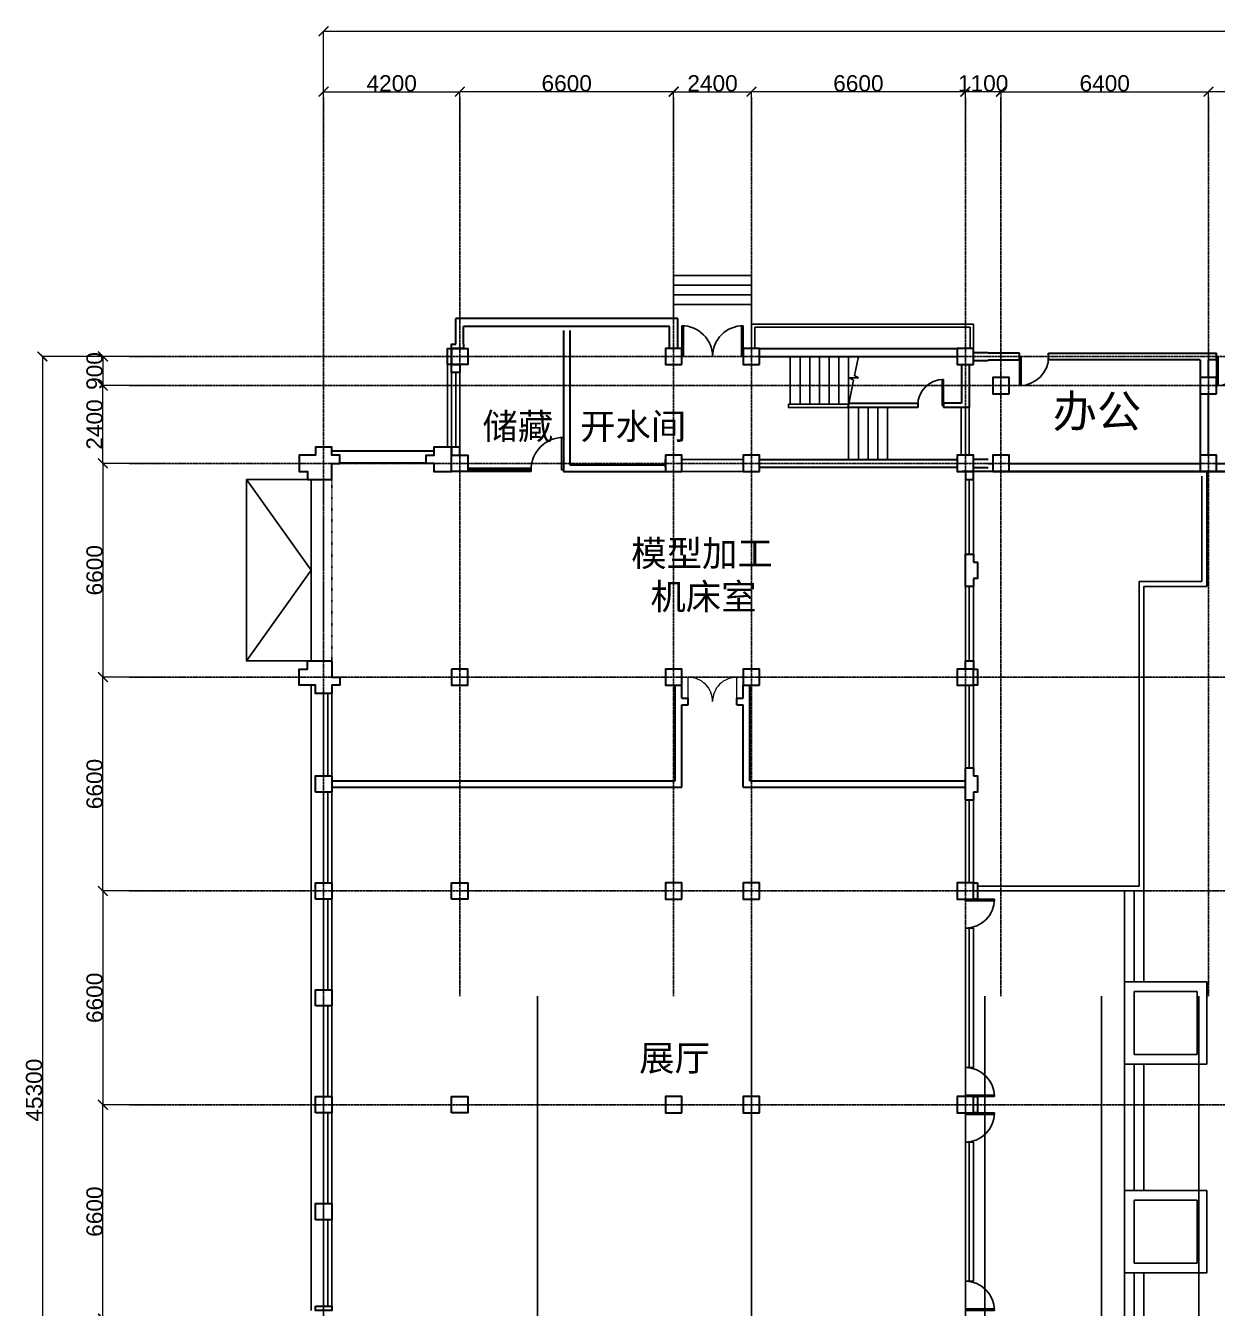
# Model space of a CAD drawing. Header units: millimetres. Extents: x 11666 to 172034, y 2641 to 70087.
# Drawn here: x 92381 to 129149, y 30079 to 69676 of the extents above; entities that cross this region are included whole.
import ezdxf

# ---------------------------------------------------------------- set-up
doc = ezdxf.new("R2010")
doc.units = ezdxf.units.MM
doc.linetypes.add('ACAD_ISO03W100', pattern=[30, 12, -18])
doc.linetypes.add('DOTE', pattern=[2.42, 2, -0.2, 0.02, -0.2])
for name, color, linetype in [('axis', 242, 'Continuous'), ('PROFILE-16', 255, 'Continuous'), ('STAIRS', 41, 'Continuous'), ('WIN-16', 141, 'Continuous')]:
    doc.layers.add(name, color=color, linetype=linetype)
for name, color, linetype, lineweight in [('COLUMN', 51, 'Continuous', 30), ('PUB_DIM', 3, 'Continuous', 5), ('touxing', 2, 'Continuous', 9), ('WALL', 9, 'Continuous', 20), ('WALL-16', 7, 'Continuous', 30), ('WINDOW', 4, 'Continuous', 5)]:
    doc.layers.add(name, color=color, linetype=linetype, lineweight=lineweight)
doc.styles.get("Standard").update_dxf_attribs({"font": 'arial.ttf'})
doc.dimstyles.get("Standard").update_dxf_attribs({"dimtxt": 0.18, "dimasz": 0.18, "dimexe": 0.18, "dimexo": 0.0625, "dimgap": 0.09, "dimtad": 0, "dimtih": 1, "dimtoh": 1, "dimdec": 4, "dimzin": 0, "dimdsep": 46, "dimtxsty": 'Standard', "dimcen": 0.09, "dimadec": 0, "dimazin": 0, "dimtfac": 1, "dimtdec": 4, "dimtofl": 0, "dimtmove": 0, "dimatfit": 3, "dimfxl": 1, "dimtolj": 1, "dimtzin": 0, "dimarcsym": 0})

# ---------------------------------------------------------------- blocks, each defined once
blk = doc.blocks.new('*U132')
at = {"layer": 'COLUMN'}
blk.add_lwpolyline([(-250, -250), (-250, 250), (250, 250), (250, -250)], close=True, dxfattribs=at)
blk = doc.blocks.new('*U133')
at = {"layer": 'COLUMN', "color": 0, "linetype": 'ByBlock', "lineweight": -2, "transparency": 16777216}
for p in [(0, 0), (0, -3300), (0, -6600), (0, -9900), (0, -13200)]:
    blk.add_blockref('*U132', p, dxfattribs=at)
blk = doc.blocks.new('COL500')
at = {"layer": 'COLUMN'}
blk.add_lwpolyline([(-250, -250), (-250, 250), (250, 250), (250, -250)], close=True, dxfattribs=at)
blk = doc.blocks.new('DOOR900')
at = {"layer": 'WIN-16'}
blk.add_lwpolyline([(-900, 0), (0, 0), (0, -50), (-900, -50)], close=True, dxfattribs=at)
blk.add_arc((0, 0), 900, 180, 270, dxfattribs=at)
blk = doc.blocks.new('M_A3PTU')
for p, q in [((-0.5, 0), (-0.499, -0.498)), ((0.5, 0), (0.499, -0.498))]:
    blk.add_line(p, q)
for centre, start, end in [((0.498, -0.001), 179.9237, 270.115), ((-0.498, -0.001), 269.885, 0.0763)]:
    blk.add_arc(centre, 0.498, start, end)
blk = doc.blocks.new('DOOR1400')
at = {"layer": 'WALL-16', "xscale": 0.7777777777777715, "yscale": 0.7777777777777715, "zscale": 0.7777777777777715}
blk.add_blockref('DOOR900', (0, 0), dxfattribs=at)
at = {"layer": 'WALL-16', "xscale": -0.7777777777777715, "yscale": 0.7777777777777715, "zscale": 0.7777777777777715, "rotation": 180}
blk.add_blockref('DOOR900', (0, -1400), dxfattribs=at)
blk = doc.blocks.new('_ArchTick')
at = {"color": 0, "linetype": 'ByBlock', "const_width": 0.15}
blk.add_lwpolyline([(-0.5, -0.5), (0.5, 0.5)], dxfattribs=at)
blk = doc.blocks.new('*D7')
at = {"layer": 'Defpoints', "color": 0, "transparency": 16777216}
for p in [(11540, 54534), (7340, 52668), (11540, 52668)]:
    blk.add_point(p, dxfattribs=at)
at = {"layer": 'PUB_DIM', "color": 0, "lineweight": -2, "transparency": 16777216}
for p, q in [((7340, 52668), (7340, 54534)), ((7340, 54534), (11540, 54534)), ((11540, 52668), (11540, 54534))]:
    blk.add_line(p, q, dxfattribs=at)
at = {"layer": 'PUB_DIM', "color": 0, "lineweight": -2, "transparency": 16777216, "xscale": 300, "yscale": 300, "zscale": 300, "rotation": 180}
blk.add_blockref('_ArchTick', (7340, 54534), dxfattribs=at)
at = {"layer": 'PUB_DIM', "color": 0, "lineweight": -2, "transparency": 16777216, "xscale": 300, "yscale": 300, "zscale": 300}
blk.add_blockref('_ArchTick', (11540, 54534), dxfattribs=at)
at = {"layer": 'PUB_DIM', "color": 0, "transparency": 16777216, "insert": (9440, 54789), "char_height": 500, "attachment_point": 5}
blk.add_mtext('\\A1;4200', dxfattribs=at)
blk = doc.blocks.new('*D8')
at = {"layer": 'Defpoints', "color": 0, "transparency": 16777216}
for p in [(11540, 54534), (11540, 52668), (18140, 52668)]:
    blk.add_point(p, dxfattribs=at)
at = {"layer": 'PUB_DIM', "color": 0, "lineweight": -2, "transparency": 16777216}
for p, q in [((11540, 52668), (11540, 54534)), ((18140, 54534), (11540, 54534)), ((18140, 52668), (18140, 54534))]:
    blk.add_line(p, q, dxfattribs=at)
at = {"layer": 'PUB_DIM', "color": 0, "lineweight": -2, "transparency": 16777216, "xscale": 300, "yscale": 300, "zscale": 300, "rotation": 180}
blk.add_blockref('_ArchTick', (11540, 54534), dxfattribs=at)
at = {"layer": 'PUB_DIM', "color": 0, "lineweight": -2, "transparency": 16777216, "xscale": 300, "yscale": 300, "zscale": 300}
blk.add_blockref('_ArchTick', (18140, 54534), dxfattribs=at)
at = {"layer": 'PUB_DIM', "color": 0, "transparency": 16777216, "insert": (14840, 54789), "char_height": 500, "attachment_point": 5}
blk.add_mtext('\\A1;6600', dxfattribs=at)
blk = doc.blocks.new('*D9')
at = {"layer": 'Defpoints', "color": 0, "transparency": 16777216}
for p in [(20540, 54534), (18140, 52668), (20540, 52668)]:
    blk.add_point(p, dxfattribs=at)
at = {"layer": 'PUB_DIM', "color": 0, "lineweight": -2, "transparency": 16777216}
for p, q in [((18140, 52668), (18140, 54534)), ((18140, 54534), (20540, 54534)), ((20540, 52668), (20540, 54534))]:
    blk.add_line(p, q, dxfattribs=at)
at = {"layer": 'PUB_DIM', "color": 0, "lineweight": -2, "transparency": 16777216, "xscale": 300, "yscale": 300, "zscale": 300, "rotation": 180}
blk.add_blockref('_ArchTick', (18140, 54534), dxfattribs=at)
at = {"layer": 'PUB_DIM', "color": 0, "lineweight": -2, "transparency": 16777216, "xscale": 300, "yscale": 300, "zscale": 300}
blk.add_blockref('_ArchTick', (20540, 54534), dxfattribs=at)
at = {"layer": 'PUB_DIM', "color": 0, "transparency": 16777216, "insert": (19340, 54789), "char_height": 500, "attachment_point": 5}
blk.add_mtext('\\A1;2400', dxfattribs=at)
blk = doc.blocks.new('*D10')
at = {"layer": 'Defpoints', "color": 0, "transparency": 16777216}
for p in [(20540, 54534), (20540, 52668), (27140, 52668)]:
    blk.add_point(p, dxfattribs=at)
at = {"layer": 'PUB_DIM', "color": 0, "lineweight": -2, "transparency": 16777216}
for p, q in [((20540, 52668), (20540, 54534)), ((27140, 54534), (20540, 54534)), ((27140, 52668), (27140, 54534))]:
    blk.add_line(p, q, dxfattribs=at)
at = {"layer": 'PUB_DIM', "color": 0, "lineweight": -2, "transparency": 16777216, "xscale": 300, "yscale": 300, "zscale": 300, "rotation": 180}
blk.add_blockref('_ArchTick', (20540, 54534), dxfattribs=at)
at = {"layer": 'PUB_DIM', "color": 0, "lineweight": -2, "transparency": 16777216, "xscale": 300, "yscale": 300, "zscale": 300}
blk.add_blockref('_ArchTick', (27140, 54534), dxfattribs=at)
at = {"layer": 'PUB_DIM', "color": 0, "transparency": 16777216, "insert": (23840, 54789), "char_height": 500, "attachment_point": 5}
blk.add_mtext('\\A1;6600', dxfattribs=at)
blk = doc.blocks.new('*D11')
at = {"layer": 'Defpoints', "color": 0, "transparency": 16777216}
for p in [(27140, 54534), (27140, 52954), (28240, 52954)]:
    blk.add_point(p, dxfattribs=at)
at = {"layer": 'PUB_DIM', "color": 0, "lineweight": -2, "transparency": 16777216}
for p, q in [((27140, 52954), (27140, 54534)), ((28240, 54534), (27140, 54534)), ((28240, 52954), (28240, 54534))]:
    blk.add_line(p, q, dxfattribs=at)
at = {"layer": 'PUB_DIM', "color": 0, "lineweight": -2, "transparency": 16777216, "xscale": 300, "yscale": 300, "zscale": 300, "rotation": 180}
blk.add_blockref('_ArchTick', (27140, 54534), dxfattribs=at)
at = {"layer": 'PUB_DIM', "color": 0, "lineweight": -2, "transparency": 16777216, "xscale": 300, "yscale": 300, "zscale": 300}
blk.add_blockref('_ArchTick', (28240, 54534), dxfattribs=at)
at = {"layer": 'PUB_DIM', "color": 0, "transparency": 16777216, "insert": (27690, 54789), "char_height": 500, "attachment_point": 5}
blk.add_mtext('\\A1;1100', dxfattribs=at)
blk = doc.blocks.new('*D12')
at = {"layer": 'Defpoints', "color": 0, "transparency": 16777216}
for p in [(34640, 54534), (28240, 52668), (34640, 52668)]:
    blk.add_point(p, dxfattribs=at)
at = {"layer": 'PUB_DIM', "color": 0, "lineweight": -2, "transparency": 16777216}
for p, q in [((28240, 52668), (28240, 54534)), ((28240, 54534), (34640, 54534)), ((34640, 52668), (34640, 54534))]:
    blk.add_line(p, q, dxfattribs=at)
at = {"layer": 'PUB_DIM', "color": 0, "lineweight": -2, "transparency": 16777216, "xscale": 300, "yscale": 300, "zscale": 300, "rotation": 180}
blk.add_blockref('_ArchTick', (28240, 54534), dxfattribs=at)
at = {"layer": 'PUB_DIM', "color": 0, "lineweight": -2, "transparency": 16777216, "xscale": 300, "yscale": 300, "zscale": 300}
blk.add_blockref('_ArchTick', (34640, 54534), dxfattribs=at)
at = {"layer": 'PUB_DIM', "color": 0, "transparency": 16777216, "insert": (31440, 54789), "char_height": 500, "attachment_point": 5}
blk.add_mtext('\\A1;6400', dxfattribs=at)
blk = doc.blocks.new('*D13')
at = {"layer": 'Defpoints', "color": 0, "transparency": 16777216}
for p in [(34640, 54534), (34640, 52668), (41240, 52668)]:
    blk.add_point(p, dxfattribs=at)
at = {"layer": 'PUB_DIM', "color": 0, "lineweight": -2, "transparency": 16777216}
for p, q in [((34640, 52668), (34640, 54534)), ((41240, 54534), (34640, 54534)), ((41240, 52668), (41240, 54534))]:
    blk.add_line(p, q, dxfattribs=at)
at = {"layer": 'PUB_DIM', "color": 0, "lineweight": -2, "transparency": 16777216, "xscale": 300, "yscale": 300, "zscale": 300, "rotation": 180}
blk.add_blockref('_ArchTick', (34640, 54534), dxfattribs=at)
at = {"layer": 'PUB_DIM', "color": 0, "lineweight": -2, "transparency": 16777216, "xscale": 300, "yscale": 300, "zscale": 300}
blk.add_blockref('_ArchTick', (41240, 54534), dxfattribs=at)
at = {"layer": 'PUB_DIM', "color": 0, "transparency": 16777216, "insert": (37940, 54789), "char_height": 500, "attachment_point": 5}
blk.add_mtext('\\A1;6600', dxfattribs=at)
blk = doc.blocks.new('*D20')
at = {"layer": 'Defpoints', "color": 0, "transparency": 16777216}
for p in [(68540, 56399), (7340, 54534), (68540, 54534)]:
    blk.add_point(p, dxfattribs=at)
at = {"layer": 'PUB_DIM', "color": 0, "lineweight": -2, "transparency": 16777216}
for p, q in [((7340, 54534), (7340, 56399)), ((7340, 56399), (68540, 56399)), ((68540, 54534), (68540, 56399))]:
    blk.add_line(p, q, dxfattribs=at)
at = {"layer": 'PUB_DIM', "color": 0, "lineweight": -2, "transparency": 16777216, "xscale": 300, "yscale": 300, "zscale": 300, "rotation": 180}
blk.add_blockref('_ArchTick', (7340, 56399), dxfattribs=at)
at = {"layer": 'PUB_DIM', "color": 0, "lineweight": -2, "transparency": 16777216, "xscale": 300, "yscale": 300, "zscale": 300}
blk.add_blockref('_ArchTick', (68540, 56399), dxfattribs=at)
at = {"layer": 'PUB_DIM', "color": 0, "transparency": 16777216, "insert": (37940, 56654), "char_height": 500, "attachment_point": 5}
blk.add_mtext('\\A1;61200', dxfattribs=at)
blk = doc.blocks.new('*D35')
at = {"layer": 'Defpoints', "color": 0, "transparency": 16777216}
for p in [(529, 45460), (2394, 45460), (2394, 43060)]:
    blk.add_point(p, dxfattribs=at)
at = {"layer": 'PUB_DIM', "color": 0, "lineweight": -2, "transparency": 16777216}
for p, q in [((2394, 45460), (529, 45460)), ((529, 43060), (529, 45460)), ((2394, 43060), (529, 43060))]:
    blk.add_line(p, q, dxfattribs=at)
at = {"layer": 'PUB_DIM', "color": 0, "lineweight": -2, "transparency": 16777216, "xscale": 300, "yscale": 300, "zscale": 300}
for p, rotation in [((529, 45460), 90), ((529, 43060), 270)]:
    blk.add_blockref('_ArchTick', p, dxfattribs=dict(at, rotation=rotation))
at = {"layer": 'PUB_DIM', "color": 0, "transparency": 16777216, "insert": (274, 44260), "char_height": 500, "attachment_point": 5, "rotation": 90}
blk.add_mtext('\\A1;2400', dxfattribs=at)
blk = doc.blocks.new('*D36')
at = {"layer": 'Defpoints', "color": 0, "transparency": 16777216}
for p in [(2394, 46360), (529, 45460), (2394, 45460)]:
    blk.add_point(p, dxfattribs=at)
at = {"layer": 'PUB_DIM', "color": 0, "lineweight": -2, "transparency": 16777216}
for p, q in [((2394, 46360), (529, 46360)), ((529, 46360), (529, 45460)), ((2394, 45460), (529, 45460))]:
    blk.add_line(p, q, dxfattribs=at)
at = {"layer": 'PUB_DIM', "color": 0, "lineweight": -2, "transparency": 16777216, "xscale": 300, "yscale": 300, "zscale": 300}
for p, rotation in [((529, 46360), 90), ((529, 45460), 270)]:
    blk.add_blockref('_ArchTick', p, dxfattribs=dict(at, rotation=rotation))
at = {"layer": 'PUB_DIM', "color": 0, "transparency": 16777216, "insert": (274, 45910), "char_height": 500, "attachment_point": 5, "rotation": 90}
blk.add_mtext('\\A1;900', dxfattribs=at)
blk = doc.blocks.new('*D37')
at = {"layer": 'Defpoints', "color": 0, "transparency": 16777216}
for p in [(2394, 43060), (529, 36460), (2394, 36460)]:
    blk.add_point(p, dxfattribs=at)
at = {"layer": 'PUB_DIM', "color": 0, "lineweight": -2, "transparency": 16777216}
for p, q in [((2394, 43060), (529, 43060)), ((529, 43060), (529, 36460)), ((2394, 36460), (529, 36460))]:
    blk.add_line(p, q, dxfattribs=at)
at = {"layer": 'PUB_DIM', "color": 0, "lineweight": -2, "transparency": 16777216, "xscale": 300, "yscale": 300, "zscale": 300}
for p, rotation in [((529, 43060), 90), ((529, 36460), 270)]:
    blk.add_blockref('_ArchTick', p, dxfattribs=dict(at, rotation=rotation))
at = {"layer": 'PUB_DIM', "color": 0, "transparency": 16777216, "insert": (274, 39760), "char_height": 500, "attachment_point": 5, "rotation": 90}
blk.add_mtext('\\A1;6600', dxfattribs=at)
blk = doc.blocks.new('*D38')
at = {"layer": 'Defpoints', "color": 0, "transparency": 16777216}
for p in [(529, 36460), (2394, 36460), (2394, 29860)]:
    blk.add_point(p, dxfattribs=at)
at = {"layer": 'PUB_DIM', "color": 0, "lineweight": -2, "transparency": 16777216}
for p, q in [((2394, 36460), (529, 36460)), ((529, 29860), (529, 36460)), ((2394, 29860), (529, 29860))]:
    blk.add_line(p, q, dxfattribs=at)
at = {"layer": 'PUB_DIM', "color": 0, "lineweight": -2, "transparency": 16777216, "xscale": 300, "yscale": 300, "zscale": 300}
for p, rotation in [((529, 36460), 90), ((529, 29860), 270)]:
    blk.add_blockref('_ArchTick', p, dxfattribs=dict(at, rotation=rotation))
at = {"layer": 'PUB_DIM', "color": 0, "transparency": 16777216, "insert": (274, 33160), "char_height": 500, "attachment_point": 5, "rotation": 90}
blk.add_mtext('\\A1;6600', dxfattribs=at)
blk = doc.blocks.new('*D39')
at = {"layer": 'Defpoints', "color": 0, "transparency": 16777216}
for p in [(529, 23260), (2394, 23260), (2394, 16660)]:
    blk.add_point(p, dxfattribs=at)
at = {"layer": 'PUB_DIM', "color": 0, "lineweight": -2, "transparency": 16777216}
for p, q in [((2394, 23260), (529, 23260)), ((529, 16660), (529, 23260)), ((2394, 16660), (529, 16660))]:
    blk.add_line(p, q, dxfattribs=at)
at = {"layer": 'PUB_DIM', "color": 0, "lineweight": -2, "transparency": 16777216, "xscale": 300, "yscale": 300, "zscale": 300}
for p, rotation in [((529, 23260), 90), ((529, 16660), 270)]:
    blk.add_blockref('_ArchTick', p, dxfattribs=dict(at, rotation=rotation))
at = {"layer": 'PUB_DIM', "color": 0, "transparency": 16777216, "insert": (274, 19960), "char_height": 500, "attachment_point": 5, "rotation": 90}
blk.add_mtext('\\A1;6600', dxfattribs=at)
blk = doc.blocks.new('*D40')
at = {"layer": 'Defpoints', "color": 0, "transparency": 16777216}
for p in [(2394, 29860), (529, 23260), (2394, 23260)]:
    blk.add_point(p, dxfattribs=at)
at = {"layer": 'PUB_DIM', "color": 0, "lineweight": -2, "transparency": 16777216}
for p, q in [((2394, 29860), (529, 29860)), ((529, 29860), (529, 23260)), ((2394, 23260), (529, 23260))]:
    blk.add_line(p, q, dxfattribs=at)
at = {"layer": 'PUB_DIM', "color": 0, "lineweight": -2, "transparency": 16777216, "xscale": 300, "yscale": 300, "zscale": 300}
for p, rotation in [((529, 29860), 90), ((529, 23260), 270)]:
    blk.add_blockref('_ArchTick', p, dxfattribs=dict(at, rotation=rotation))
at = {"layer": 'PUB_DIM', "color": 0, "transparency": 16777216, "insert": (274, 26560), "char_height": 500, "attachment_point": 5, "rotation": 90}
blk.add_mtext('\\A1;6600', dxfattribs=at)
blk = doc.blocks.new('*D45')
at = {"layer": 'Defpoints', "color": 0, "transparency": 16777216}
for p in [(529, 46360), (-1336, 1060), (529, 1060)]:
    blk.add_point(p, dxfattribs=at)
at = {"layer": 'PUB_DIM', "color": 0, "lineweight": -2, "transparency": 16777216}
for p, q in [((529, 46360), (-1337, 46360)), ((-1336, 46360), (-1336, 1060)), ((529, 1060), (-1337, 1060))]:
    blk.add_line(p, q, dxfattribs=at)
at = {"layer": 'PUB_DIM', "color": 0, "lineweight": -2, "transparency": 16777216, "xscale": 300, "yscale": 300, "zscale": 300}
for p, rotation in [((-1336, 46360), 90), ((-1336, 1060), 270)]:
    blk.add_blockref('_ArchTick', p, dxfattribs=dict(at, rotation=rotation))
at = {"layer": 'PUB_DIM', "color": 0, "transparency": 16777216, "insert": (-1592, 23710), "char_height": 500, "attachment_point": 5, "rotation": 90}
blk.add_mtext('\\A1;45300', dxfattribs=at)
blk = doc.blocks.new('axis')
at = {"layer": 'axis', "linetype": 'DOTE'}
for points in [[(-16325, 19849.27735), (-16325, 47600)], [(-12125, 19849.27735), (-12125, 47600)], [(-5525, 19849.27735), (-5525, 47600)], [(-3125, 19849.27735), (-3125, 47600)], [(3475, 19849.27735), (3475, 47600)], [(4575, 19849.27735), (4575, 47600)], [(10975, 19849.27735), (10975, 47600)], [(-22325, 39600), (50875, 39600)], [(-22325, 38700), (50875, 38700)], [(-22325, 36300), (50875, 36300)], [(-22325, 29700), (50875, 29700)], [(-22325, 23100), (50875, 23100)], [(-22325, 16500), (50875, 16500)]]:
    blk.add_lwpolyline(points, dxfattribs=at)
at = {"layer": 'axis'}
for points in [[(-16325, -13700), (-16325, 19849.27735)], [(-9725, -13700), (-9725, 19849.27735)], [(-3125, -13700), (-3125, 19849.27735)], [(3475, -13700), (3475, 19849.27735)], [(4075, -13700), (4075, 19849.27735)], [(7675, -13700), (7675, 19849.27735)], [(10675, -13700), (10675, 19849.27735)]]:
    blk.add_lwpolyline(points, dxfattribs=at)
at = {"layer": 'PUB_DIM'}
for base, p1, p2, picture, middle, set_off in [((44875, 49639.5056808545), (-16325, 47774.1080514717), (44875, 47773.9905514717), '*D20', (14275, 49894.8821747154), (-23664.6517811505, -6759.5779246451)), ((-12125, 47773.99055), (-16325, 45908.59292), (-12125, 45908.59292), '*D7', (-14225, 48029.36705), (-23664.65178, -6759.57792)), ((-3125, 47773.99055), (-5525, 45908.59292), (-3125, 45908.59292), '*D9', (-4325, 48029.36705), (-23664.65178, -6759.57792)), ((-3125, 47773.99055), (3475, 45908.59292), (-3125, 45908.65542), '*D10', (175, 48029.36705), (-23664.65178, -6759.57792)), ((10975, 47773.99055), (17575, 45908.59292), (10975, 45908.65542), '*D13', (14275, 48029.36705), (-23664.65178, -6759.57792))]:
    dim = blk.add_linear_dim(base=base, p1=p1, p2=p2, dimstyle='Standard', dxfattribs=at)
    dim.commit()
    dim.dimension.update_dxf_attribs({"geometry": picture, "text_midpoint": middle, "insert": set_off})
for base, p1, p2, angle, picture, middle in [((-12125, 47773.99055), (-5525, 45908.59292), (-12125, 45908.59292), 180, '*D8', (-8825, 48029.36705)), ((10975, 47773.99055), (4575, 45908.59292), (10975, 45908.65542), 180, '*D12', (7775, 48029.36705)), ((-23135.5938, 38700), (-21270.19617, 36300), (-21270.19617, 38700), 90, '*D35', (-23390.9703, 37500)), ((-23135.5938, 29700), (-21270.19617, 36300), (-21270.19617, 29700), 270, '*D37', (-23390.9703, 33000)), ((-23135.5938, 29700), (-21270.19617, 23100), (-21270.19617, 29700), 90, '*D38', (-23390.9703, 26400)), ((-23135.5938, 16500), (-21270.19617, 23100), (-21270.19617, 16500), 270, '*D40', (-23390.9703, 19800)), ((-23135.5938, 16500), (-21270.19617, 9900), (-21270.19617, 16500), 90, '*D39', (-23390.9703, 13200))]:
    dim = blk.add_linear_dim(base=base, p1=p1, p2=p2, angle=angle, dimstyle='Standard', dxfattribs=at)
    dim.commit()
    dim.dimension.update_dxf_attribs({"geometry": picture, "text_midpoint": middle, "insert": (-23664.65178, -6759.57792)})
dim = blk.add_linear_dim(base=(3475, 47773.99055), p1=(4575, 46194.6867), p2=(3475, 46194.6867), dimstyle='Standard', dxfattribs=at)
dim.commit()
dim.dimension.update_dxf_attribs({"geometry": '*D11', "text_midpoint": (4025, 47773.99055), "dimtype": 128, "insert": (-23664.65178, -6759.57792)})
for base, p1, p2, picture, middle in [((-25001.10893, -5700), (-23135.7113, 39600), (-23135.7738, -5700), '*D45', (-25001.10893, 16950)), ((-23135.5938, 38700), (-21270.19617, 39600), (-21270.19617, 38700), '*D36', (-23135.5938, 39150))]:
    dim = blk.add_linear_dim(base=base, p1=p1, p2=p2, angle=270, dimstyle='Standard', dxfattribs=at)
    dim.commit()
    dim.dimension.update_dxf_attribs({"geometry": picture, "text_midpoint": middle, "dimtype": 128, "insert": (-23664.65178, -6759.57792)})

msp = doc.modelspace()

# ---------------------------------------------------------------- linework, layer by layer
at = {"layer": 'COLUMN'}
for points in [[(105524, 59714), (106024, 59714), (106024, 59214), (105524, 59214)], [(105524, 55914), (105524, 56414), (106024, 56414), (106024, 55914)], [(105524, 49814), (105524, 49314), (106024, 49314), (106024, 49814)], [(105524, 42714), (105524, 43214), (106024, 43214), (106024, 42714)], [(105524, 36114), (105524, 36614), (106024, 36614), (106024, 36114)]]:
    msp.add_lwpolyline(points, close=True, dxfattribs=at)
at = {"layer": 'PROFILE-16'}
for p, q in [((112374, 61964), (112374, 60639)), ((114774, 61964), (112374, 61964)), ((114774, 61964), (114774, 59714)), ((114774, 61664), (112374, 61664)), ((114774, 61364), (112374, 61364)), ((114774, 61064), (112374, 61064)), ((121624, 60464), (114774, 60464)), ((114874, 60364), (121524, 60364)), ((114874, 59714), (114874, 60364)), ((121524, 60364), (121524, 59714)), ((121624, 60464), (121624, 59714)), ((105394, 59214), (105394, 56664)), ((128824, 52364), (128824, 55914)), ((101194, 55664), (101194, 50064)), ((128674, 55764), (128674, 52514)), ((101194, 30014), (101194, 49314)), ((126284, 40159), (128824, 40159)), ((128824, 37619), (128824, 40159)), ((126584, 37919), (126584, 39859)), ((126584, 39859), (128524, 39859)), ((128524, 39859), (128524, 37919)), ((128824, 37619), (126284, 37619)), ((128524, 37919), (126584, 37919)), ((126284, 33719), (128824, 33719)), ((128824, 31179), (128824, 33719)), ((126584, 31479), (126584, 33419)), ((126584, 33419), (128524, 33419)), ((128524, 33419), (128524, 31479)), ((128524, 31479), (126584, 31479)), ((128824, 31179), (126284, 31179))]:
    msp.add_line(p, q, dxfattribs=at)
for points in [[(101074, 55664), (99194, 55664), (99194, 50064), (101074, 50064)], [(99194, 55664), (101194, 52864), (99194, 50064)], [(121754, 43114), (126734, 43114), (126734, 52514), (128674, 52514)], [(126884, 42964), (126884, 52364), (128824, 52364)]]:
    msp.add_lwpolyline(points, dxfattribs=at)
at = {"layer": 'PROFILE-16', "linetype": 'ACAD_ISO03W100'}
for points in [[(101574, 50064), (101574, 55664)], [(101824, 50064), (101824, 55664)]]:
    msp.add_lwpolyline(points, dxfattribs=at)
at = {"layer": 'STAIRS'}
for p, q in [((115974, 59464), (115974, 57989)), ((116274, 59464), (116274, 57989)), ((116574, 59464), (116574, 57989)), ((116874, 59464), (116874, 57989)), ((117174, 59464), (117174, 57989)), ((117474, 59464), (117474, 57989)), ((117774, 59464), (117774, 57989)), ((117774, 57889), (117774, 56284)), ((118074, 57889), (118074, 56284)), ((118374, 57889), (118374, 56284)), ((118674, 57889), (118674, 56284)), ((118974, 57889), (118974, 56284)), ((114524, 56284), (112624, 56284)), ((114524, 55914), (112624, 55914)), ((126284, 23284), (126284, 42964)), ((126584, 42964), (126584, 40159)), ((126884, 42964), (126884, 40159)), ((126584, 37619), (126584, 33719)), ((126884, 37619), (126884, 33719)), ((126584, 31179), (126584, 27279)), ((126884, 31179), (126884, 27279))]:
    msp.add_line(p, q, dxfattribs=at)
for points in [[(118074, 59464), (117954, 58873), (118074, 58802), (117939, 58802), (117805, 58802), (117925, 58730), (117754, 57889)], [(117774, 57989), (115914, 57989), (115914, 57889), (117754, 57889)], [(121754, 42964), (126884, 42964)]]:
    msp.add_lwpolyline(points, dxfattribs=at)
at = {"layer": 'touxing'}
msp.add_line((121604, 55914), (128824, 55914), dxfattribs=at)
at = {"layer": 'WALL'}
msp.add_line((108974, 55914), (108974, 56014), dxfattribs=at)
at = {"layer": 'WALL-16'}
for p, q in [((105654, 59844), (105654, 60639)), ((112499, 60639), (105654, 60639)), ((112499, 59714), (112499, 60639)), ((105894, 59844), (105894, 60389)), ((112249, 60389), (105894, 60389)), ((108974, 60264), (108974, 55914)), ((109174, 60264), (109174, 56114)), ((112249, 59714), (112249, 60389)), ((115024, 59714), (121124, 59714)), ((115024, 59464), (121124, 59464)), ((121624, 59589), (122074, 59589)), ((123044, 59564), (122074, 59564)), ((123044, 59364), (123044, 59564)), ((123944, 59564), (129124, 59564)), ((123944, 59364), (123944, 59564)), ((129124, 59364), (129124, 59564)), ((121254, 59214), (121254, 58019)), ((121494, 59214), (121494, 57889)), ((121624, 59339), (122074, 59339)), ((122074, 59364), (123044, 59364)), ((128624, 59364), (123944, 59364)), ((128624, 59364), (128624, 58814)), ((128864, 59364), (128864, 58814)), ((129124, 59364), (128864, 59364)), ((128624, 58314), (128624, 56414)), ((128864, 58314), (128864, 56414)), ((121254, 58019), (120704, 58019)), ((120704, 58019), (120704, 57889)), ((121494, 57889), (120704, 57889)), ((115024, 56284), (121124, 56284)), ((121624, 56289), (122074, 56289)), ((108974, 55914), (112124, 55914)), ((109174, 56114), (112124, 56114)), ((115024, 56044), (121124, 56044)), ((135144, 55914), (121274, 55914)), ((121624, 56039), (122074, 56039)), ((122074, 56164), (122224, 56164)), ((128624, 56154), (122724, 56154)), ((122724, 55914), (141624, 55914)), ((135144, 56154), (129124, 56154)), ((112424, 46364), (112424, 49314)), ((112624, 48914), (112624, 49314)), ((114524, 48914), (114524, 49314)), ((114724, 46364), (114724, 49314)), ((112624, 48914), (112824, 48914)), ((112624, 46164), (112624, 48714)), ((112624, 48714), (112824, 48714)), ((112824, 48714), (112824, 48914)), ((114324, 48914), (114524, 48914)), ((114324, 48714), (114324, 48914)), ((114324, 48714), (114524, 48714)), ((114524, 46164), (114524, 48714)), ((101824, 46364), (112424, 46364)), ((114724, 46364), (121374, 46364)), ((101824, 46164), (112624, 46164)), ((114524, 46164), (121374, 46164))]:
    msp.add_line(p, q, dxfattribs=at)
at = {"layer": 'WALL-16', "linetype": 'Continuous'}
msp.add_line((112124, 56044), (112124, 56284), dxfattribs=at)
at = {"layer": 'WALL-16'}
for points in [[(105894, 59844), (105894, 59714), (105524, 59714), (105524, 59844), (105654, 59844)], [(104974, 56539), (101824, 56539)], [(104724, 56169), (102074, 56169)], [(121624, 52614), (121624, 52364), (121374, 52364), (121374, 53364), (121624, 53364), (121624, 53114)], [(121624, 53114), (121754, 53114), (121754, 52614), (121624, 52614)], [(121624, 46014), (121624, 45764), (121374, 45764), (121374, 46764), (121624, 46764), (121624, 46514)], [(121624, 46514), (121754, 46514), (121754, 46014), (121624, 46014)]]:
    msp.add_lwpolyline(points, dxfattribs=at)
for points in [[(105524, 59714), (105524, 59214), (105394, 59214), (105394, 59714)], [(105524, 59214), (105774, 59214), (105774, 58964), (105524, 58964)], [(119904, 57889), (117754, 57889), (117780, 58019), (119904, 58019)], [(101824, 55664), (101824, 56164), (102074, 56164), (102074, 56414), (101824, 56414), (101824, 56664), (101324, 56664), (101324, 56414), (100824, 56414), (100824, 55914), (101074, 55914), (101074, 55664)], [(105524, 55914), (105524, 56664), (104974, 56664), (104974, 56409), (104724, 56409), (104724, 56169), (104974, 56169), (104974, 55914)], [(105774, 56414), (105774, 56664), (105524, 56664), (105524, 56414)], [(121374, 55914), (121374, 55664), (121624, 55664), (121624, 55914)], [(101824, 50064), (101824, 49564), (102074, 49564), (102074, 49314), (101824, 49314), (101824, 49064), (101324, 49064), (101324, 49314), (100824, 49314), (100824, 49814), (101074, 49814), (101074, 50064)], [(121374, 49814), (121374, 50064), (121624, 50064), (121624, 49814)], [(121754, 49814), (121754, 49314), (121624, 49314), (121624, 49814)], [(121754, 43214), (121754, 42714), (121624, 42714), (121624, 43214)], [(121754, 36614), (121754, 36114), (121624, 36114), (121624, 36614)], [(101324, 30144), (101824, 30144), (101824, 30014), (101324, 30014)]]:
    msp.add_lwpolyline(points, close=True, dxfattribs=at)
at = {"layer": 'WIN-16'}
for p, q in [((106024, 56014), (107974, 56014)), ((106024, 55964), (107974, 55964)), ((106024, 55914), (107974, 55914)), ((107974, 55914), (107974, 56014))]:
    msp.add_line(p, q, dxfattribs=at)
for points in [[(105524, 58964), (105524, 56664)], [(105649, 58964), (105649, 56664)], [(105774, 58964), (105774, 56664)], [(121249, 57889), (121249, 56414)], [(121374, 57889), (121374, 56414)], [(121494, 57889), (121494, 56414)], [(121374, 55664), (121374, 53364)], [(121494, 55664), (121494, 53364)], [(121624, 55664), (121624, 53364)], [(121374, 50064), (121374, 52364)], [(121494, 50064), (121494, 52364)], [(121624, 50064), (121624, 52364)], [(121374, 49314), (121374, 43214)], [(121494, 49314), (121494, 46764)], [(121624, 49314), (121624, 46514)], [(101574, 49064), (101574, 46514)], [(101704, 49064), (101704, 46514)], [(101824, 49064), (101824, 46514)], [(101574, 46014), (101574, 43214)], [(101704, 43214), (101704, 46014)], [(101824, 43214), (101824, 46014)], [(121624, 46014), (121624, 43214)], [(121494, 45764), (121494, 43214)], [(101574, 42714), (101574, 39914)], [(101704, 39914), (101704, 42714)], [(101824, 39914), (101824, 42714)], [(121374, 41814), (121374, 37514)], [(121374, 41814), (121624, 41814)], [(121494, 41814), (121494, 37514)], [(121624, 41814), (121624, 37514)], [(101574, 39414), (101574, 36614)], [(101704, 36614), (101704, 39414)], [(101824, 36614), (101824, 39414)], [(121374, 37514), (121624, 37514)], [(101574, 36114), (101574, 33314)], [(101704, 33314), (101704, 36114)], [(101824, 33314), (101824, 36114)], [(121374, 30914), (121374, 35214)], [(121374, 35214), (121624, 35214)], [(121494, 30914), (121494, 35214)], [(121624, 30914), (121624, 35214)], [(101574, 32814), (101574, 30144)], [(101704, 32814), (101704, 30144)], [(101824, 32814), (101824, 30144)], [(121374, 30914), (121624, 30914)]]:
    msp.add_lwpolyline(points, dxfattribs=at)

# ---------------------------------------------------------------- block references
at = {"layer": 'COLUMN', "xscale": -1}
for p in [(112374, 59464), (114774, 59464), (121374, 59464), (122474, 58564), (128874, 58564), (112374, 56164), (114774, 56164), (121374, 56164), (122474, 56164), (128874, 56164), (112374, 49564), (114774, 49564), (121374, 49564), (112374, 42964), (114774, 42964), (121374, 42964), (112374, 36364), (114774, 36364), (121374, 36364)]:
    msp.add_blockref('COL500', p, dxfattribs=at)
at = {"layer": 'COLUMN'}
msp.add_blockref('*U133', (101574, 46264), dxfattribs=at)
at = {"layer": 'PROFILE-16', "xscale": -1}
for p in [(121374, 42714), (121374, 36114)]:
    msp.add_blockref('DOOR900', p, dxfattribs=at)
at = {"layer": 'PROFILE-16', "rotation": 180}
for p in [(121374, 36614), (121374, 30014)]:
    msp.add_blockref('DOOR900', p, dxfattribs=at)
at = {"layer": 'PUB_DIM'}
msp.add_blockref('axis', (117899, 19864), dxfattribs=at)
at = {"layer": 'WIN-16', "rotation": 270}
for name, p, xscale, yscale, zscale in [('DOOR1400', (114524, 59464), 1.357142857142857, 1.357142857142857, 1.357142857142857), ('DOOR900', (120704, 57954), 0.8888888888888818, 0.8888888888888818, 0.8888888888888818), ('DOOR900', (108974, 55964), 1.1111111111111, 1.1111111111111, 1.1111111111111)]:
    msp.add_blockref(name, p, dxfattribs=dict(at, xscale=xscale, yscale=yscale, zscale=zscale))
at = {"layer": 'WIN-16', "rotation": 90}
for p in [(123044, 59464), (129124, 59464)]:
    msp.add_blockref('DOOR900', p, dxfattribs=at)
at = {"layer": 'WINDOW', "xscale": -1500, "yscale": -1500, "zscale": 1500}
msp.add_blockref('M_A3PTU', (113574, 48814), dxfattribs=at)

# ---------------------------------------------------------------- texts
at = {"layer": 'WALL-16'}
for s, width, insert, char_height, attachment_point in [('{\\fSimSun|b0|i0|c134|p2;办公}', 3316.57, (124071, 58274), 1000, 1), ('{\\fSimHei|b0|i0|c134|p49;储藏}', 6270.37, (108658, 57709), 800, 3), ('{\\fSimHei|b0|i0|c134|p49;开水间}', 6270.37, (109490, 57709), 800, 1), ('\\pi876.76;{\\fSimHei|b0|i0|c134|p49;模型加工\\P\\pi1467.8;机床室}', 6270.37, (110189, 53786), 800, 1), ('{\\fSimHei|b0|i0|c134|p49;展厅}', 6270.37, (111311, 38209), 800, 1)]:
    msp.add_mtext_dynamic_manual_height_columns(s, width=width, gutter_width=5000, heights=[0], dxfattribs=dict(at, insert=insert, char_height=char_height, attachment_point=attachment_point))

doc.saveas('drawing.dxf')
